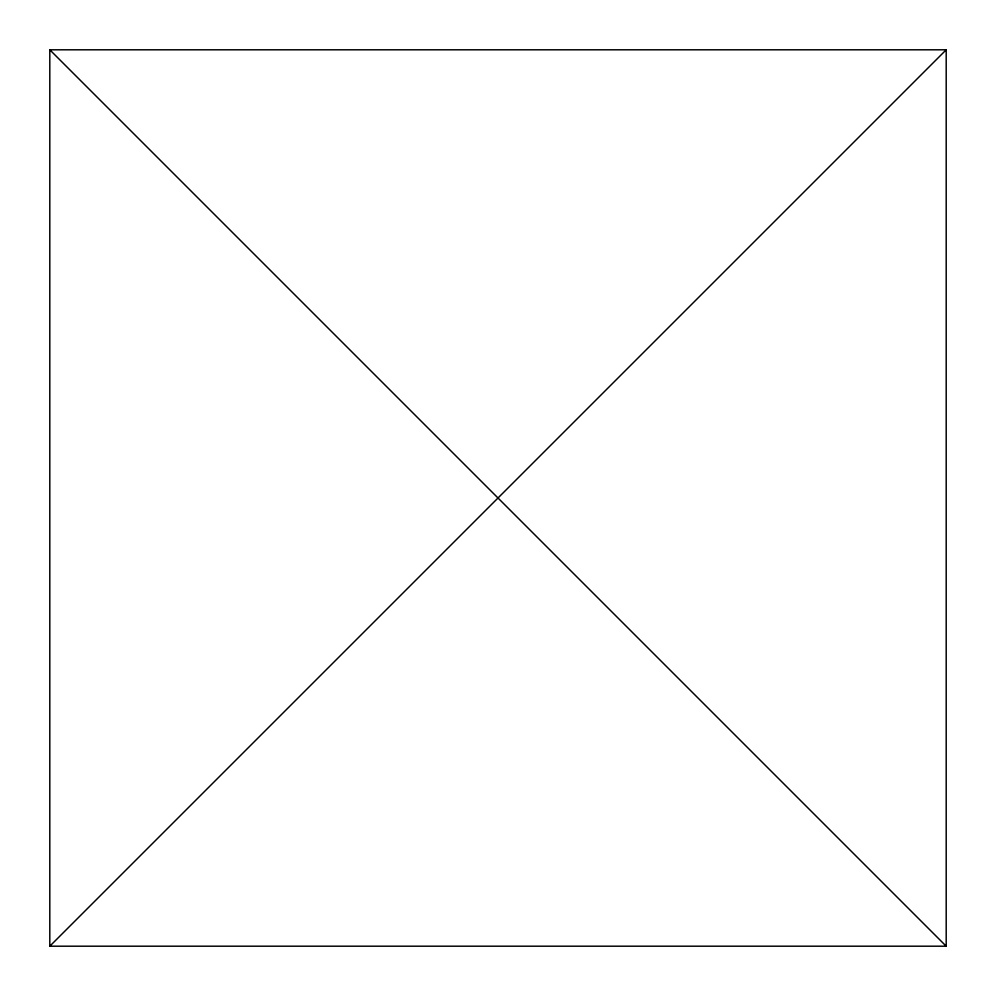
<?xml version="1.0" encoding="UTF-8"?>
<svg xmlns="http://www.w3.org/2000/svg" width="996" height="996" viewBox="0 0 996 996"><rect width="100%" height="100%" fill="white"/><g stroke="black" fill="none" stroke-linecap="round" stroke-linejoin="round"><path stroke-width="1.49" d="M49.8 946.2L946.2 49.8L49.8 49.8L49.8 946.2L946.2 946.2L946.2 49.8M49.8 49.8L946.2 946.2"/></g></svg>
